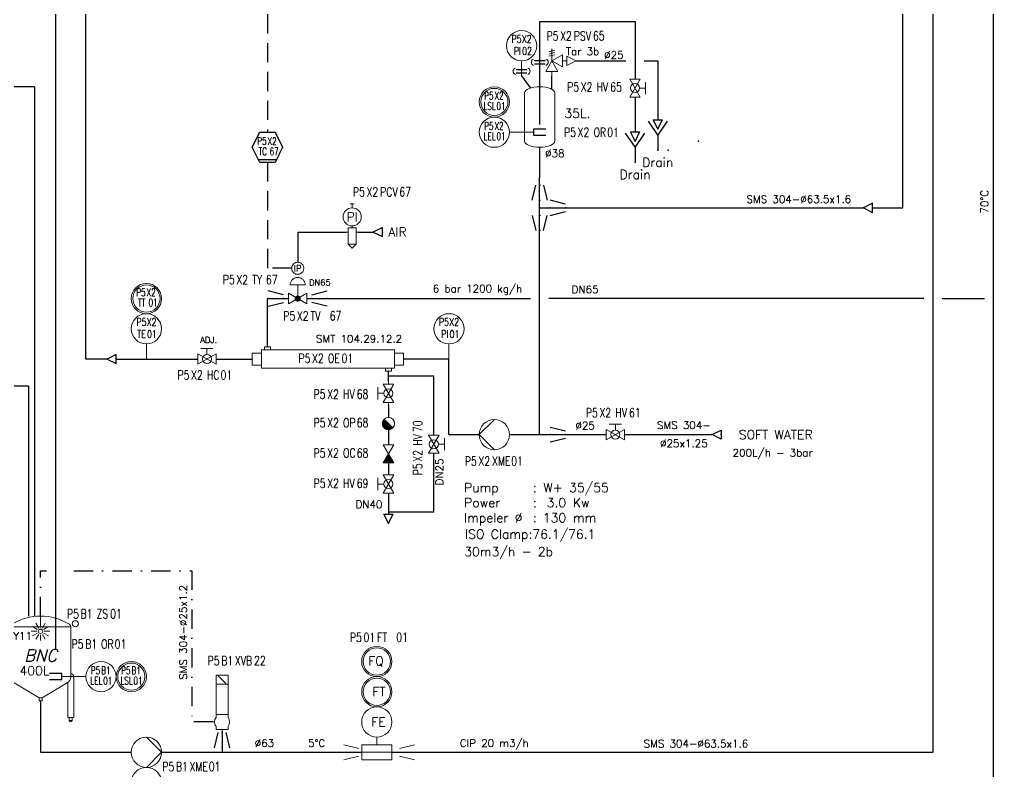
# Model space of a CAD drawing. Header units: inches. Extents: x 12545 to 14027, y 22146 to 23144.
# Drawn here: x 12797.3 to 13119.3, y 22400.6 to 22649.3 of the extents above; entities that cross this region are included whole.
import ezdxf
from ezdxf.enums import TextEntityAlignment as Align

# ---------------------------------------------------------------- set-up
doc = ezdxf.new("R2010")
doc.units = ezdxf.units.IN
doc.header["$MEASUREMENT"] = 0
for name, pattern in [('ACAD_ISO02W100', [15, 12, -3]), ('DASHDOT2', [12.7, 6.35, -3.175, 0, -3.175]), ('DASHED2', [9.525, 6.35, -3.175])]:
    doc.linetypes.add(name, pattern=pattern)
for name, color, linetype in [('20 Pipe Steam Industrial', 231, 'Continuous'), ('CUVERIE', 7, 'Continuous'), ('LIAISON INSTRUMENTATION', 140, 'DASHED2'), ('MATERIEL-DIVERS', 7, 'Continuous'), ('POMPES', 7, 'Continuous'), ('POMPES-PROCESS', 7, 'Continuous'), ('REPERES', 7, 'Continuous'), ('techn-data', 7, 'Continuous'), ('TEXTE', 7, 'Continuous'), ('TEXTES', 7, 'Continuous'), ('TITRE', 7, 'Continuous'), ('TUYAUTERIE-AIR INSTRUMENT', 3, 'Continuous'), ('TUYAUTERIE-EAU', 5, 'Continuous'), ('TUYAUTERIE-EAU UTILITES FROIDE', 142, 'Continuous'), ('TUYAUTERIE-NEP', 4, 'DASHDOT2'), ('TUYAUTERIE-NEP (CONCENTRES + DETERGENTS)', 1, 'Continuous'), ('TUYAUTERIE-PROCESS', 30, 'Continuous'), ('TUYAUTERIE-VAPEUR INDUSTRIELLE', 231, 'Continuous'), ('TXT_ENG', 7, 'Continuous'), ('TXT_FR', 7, 'Continuous'), ('VANNES', 7, 'Continuous')]:
    doc.layers.add(name, color=color, linetype=linetype)
doc.layers.add('31 Equipment', color=7, linetype='Continuous', lineweight=9)
doc.layers.add('33 Instruments Labels', color=7, linetype='Continuous', lineweight=9)
doc.layers.get('33 Instruments Labels').off()
doc.layers.get('REPERES').off()
doc.styles.add('ITALICT', font='italict')
doc.styles.add('ROMANS', font='ROMANS.SHX')

# ---------------------------------------------------------------- blocks, each defined once
blk = doc.blocks.new('SMS-304-63')
at = {"layer": 'techn-data', "style": 'ROMANS'}
blk.add_text('SMS 304-%%C63.5x1.6', height=2.5, dxfattribs=at).set_placement((1.64, 2.84), align=Align.MIDDLE_CENTER)
blk = doc.blocks.new('CR')
at = {"color": 7}
for p, q in [((-2.5, 2.5), (2.5, 1.25)), ((2.5, 1.25), (2.5, 1.25)), ((2.5, -1.25), (-2.5, -2.5))]:
    blk.add_line(p, q, dxfattribs=at)
at = {"color": 7, "extrusion": (-1, 0, 0)}
blk.add_point((-2.5, 0), dxfattribs=at)
at = {"color": 7, "extrusion": (1, 0, 0)}
blk.add_point((2.5, 0), dxfattribs=at)
blk = doc.blocks.new('SMS-304-25')
at = {"layer": 'techn-data', "style": 'ROMANS'}
blk.add_text('SMS 304-%%C25x1.2', height=2.5, dxfattribs=at).set_placement((1.64, 2.84), align=Align.MIDDLE_CENTER)
blk = doc.blocks.new('APV-TNK-SMALL-12')
at = {"layer": '31 Equipment', "color": 7}
for p, q in [((9.99, 31.45), (-9.99, 31.45)), ((-9.98, 31.46), (-9.98, 14.84)), ((9.99, 14.84), (9.99, 31.46)), ((-11, 15), (-11, 1.5)), ((-9, 1.5), (-9, 13.1)), ((-0.5, 8), (-8.76, 13)), ((8.77, 13), (0.5, 8)), ((9, 1.5), (9, 13.1)), ((11, 15), (11, 1.5)), ((-0.5, 8), (-0.5, 7)), ((-0.5, 8), (0.5, 8)), ((-0.5, 7), (0.5, 7)), ((0.5, 7), (0.5, 8))]:
    blk.add_line(p, q, dxfattribs=at)
at = {"layer": '31 Equipment'}
for p, q in [((-9, 1.5), (-11, 1.5)), ((11, 1.5), (9, 1.5))]:
    blk.add_line(p, q, dxfattribs=at)
at = {"layer": '31 Equipment', "ltscale": 38}
for p, q in [((-10.5, 0.5), (-10.5, 1.5)), ((-9.5, 0.5), (-10.5, 0.5)), ((-9.5, 1.5), (-9.5, 0.5)), ((9.5, 0.5), (9.5, 1.5)), ((10.5, 0.5), (9.5, 0.5)), ((10.5, 1.5), (10.5, 0.5))]:
    blk.add_line(p, q, dxfattribs=at)
at = {"layer": '31 Equipment', "color": 7}
for centre, radius, start, end in [((-8.98, 31.46), 1, 121.5526, 180), ((0, 16.83), 18.17, 58.4156, 121.5526), ((8.99, 31.46), 1, 0, 58.4156), ((-10, 15), 1, 90, 180), ((-7.98, 14.84), 2, 180, 247.0521), ((7.99, 14.84), 2, 292.9283, 0), ((10, 15), 1, 0, 90)]:
    blk.add_arc(centre, radius, start, end, dxfattribs=at)
at = {"layer": '31 Equipment', "ltscale": 38}
for centre in [(-10, 0.5), (10, 0.5)]:
    blk.add_arc(centre, 0.5, 180, 0, dxfattribs=at)
blk.add_point((0, 7), dxfattribs=at)
blk = doc.blocks.new('APV-INS-M-L-LE2')
at = {"layer": '31 Equipment', "color": 7}
blk.add_line((5, 0), (13, 0), dxfattribs=at)
at = {"layer": '31 Equipment', "lineweight": 25}
blk.add_lwpolyline([(17, 1), (13, 1), (13, 0), (13, -1), (17, -1)], dxfattribs=at)
at = {"layer": '31 Equipment', "color": 7}
blk.add_circle((0, 0), 5, dxfattribs=at)
blk = doc.blocks.new('APV-INS-F-L-LS')
at = {"layer": '31 Equipment'}
for radius in [5, 4.5]:
    blk.add_circle((0, 0), radius, dxfattribs=at)
blk = doc.blocks.new('REPNORM')
at = {"layer": 'TEXTES', "style": 'ROMANS', "width": 0.75}
for tag, p in [('ZONE', (-9.75, -1.25)), ('SOUSZONE', (-5.25, -1.25)), ('ELEMENT', (0, -1.25)), ('NUM', (4.5, -1.25))]:
    blk.add_attdef(tag, p, '', height=3, dxfattribs=at)
blk = doc.blocks.new('REPINS2')
at = {"layer": 'TEXTES', "style": 'ROMANS', "width": 0.7}
for tag, p in [('ZONE', (-3.35, 0.8)), ('SOUSZONE', (0.05, 0.8)), ('NUM', (0.7, -2.6))]:
    blk.add_attdef(tag, p, '', height=2.5, dxfattribs=at)
blk.add_attdef('ELEMENT', text='', height=2.5, dxfattribs=at).set_placement((-1.56, -2.59), align=Align.CENTER)
blk = doc.blocks.new('APV-PMP-GEN-CENTR-1')
at = {"layer": '31 Equipment', "ltscale": 38}
for p, q in [((5, 0), (0, 5)), ((-5, 0), (-7, 0)), ((5, 0), (0, -5)), ((5, 0), (7, 0))]:
    blk.add_line(p, q, dxfattribs=at)
blk.add_circle((0, 0), 5, dxfattribs=at)
blk = doc.blocks.new('APV-INS-M-L-SY')
at = {"layer": '31 Equipment', "color": 7}
blk.add_circle((0, 0), 5, dxfattribs=at)
blk = doc.blocks.new('REPNORM1')
at = {"layer": 'TEXTES', "style": 'ROMANS', "width": 0.75}
for tag, p in [('ZONE', (-9.75, -1.25)), ('SOUSZONE', (-5.25, -1.25)), ('ELEMENT', (-0.75, -1.25)), ('NUM', (5.59, -1.22))]:
    blk.add_attdef(tag, p, '', height=3, dxfattribs=at)
blk = doc.blocks.new('APV-FCE-GEN-REDCON-1')
at = {"layer": '31 Equipment', "color": 7}
for p, q in [((-2.5, 2.5), (2.5, 1.25)), ((2.5, 1.25), (2.5, 1.25)), ((2.5, -1.25), (-2.5, -2.5))]:
    blk.add_line(p, q, dxfattribs=at)
blk = doc.blocks.new('APV-VLV-SSEAT-SW41-3')
at = {"layer": '31 Equipment', "ltscale": 38}
for p, q in [((1.25, 15.25), (-1.25, 12.75)), ((-2, 2.5), (-2, 1.5)), ((2, 2.5), (2, 1.5)), ((2.5, 0), (4, 0)), ((-2, -2.5), (-2, -1.5)), ((2, -2.5), (-2, -2.5)), ((-2, -2.5), (2, -2.5)), ((0, -2.5), (0, -5)), ((2, -2.5), (2, -1.5))]:
    blk.add_line(p, q, dxfattribs=at)
for points in [[(-2, 12.5), (2, 12.5), (2, 15.5), (-2, 15.5)], [(-2, 2.5), (2, 2.5), (2, 12.5), (-2, 12.5)]]:
    blk.add_lwpolyline(points, close=True, dxfattribs=at)
for start, end in [(143.1301, 216.8699), (323.1301, 36.8699)]:
    blk.add_arc((0, 0), 2.5, start, end, dxfattribs=at)
blk = doc.blocks.new('APV-TNK-ACC-SPRAYBALL-1')
at = {"layer": '31 Equipment'}
for p, q in [((0, -3.81), (0, 0)), ((-0.6, -3.97), (-1.53, -2.35)), ((0.6, -3.97), (1.53, -2.35)), ((-1.19, -5), (-3.05, -5)), ((-1.03, -4.4), (-2.65, -3.47)), ((-1.03, -5.6), (-2.65, -6.53)), ((-0.6, -6.03), (-1.53, -7.65)), ((0, -6.19), (0, -8.05)), ((0.6, -6.03), (1.53, -7.65)), ((1.03, -4.4), (2.65, -3.47)), ((1.03, -5.6), (2.65, -6.53)), ((1.19, -5), (3.05, -5))]:
    blk.add_line(p, q, dxfattribs=at)
blk.add_circle((0, -5), 0.738, dxfattribs=at)
blk = doc.blocks.new('APV-INS-POS-GEN-1')
at = {"layer": '31 Equipment', "color": 5}
blk.add_circle((0, 0), 1, dxfattribs=at)
blk = doc.blocks.new('FLE23-A')
at = {"color": 7}
for p, q in [((0, 1.5), (-3, 0)), ((-3, 0), (0, -1.5)), ((0, -1.5), (0, 1.5))]:
    blk.add_line(p, q, dxfattribs=at)
at = {"layer": 'MATERIEL-DIVERS', "color": 7, "extrusion": (-1, 0, 0)}
blk.add_point((-3, 0), dxfattribs=at)
at = {"layer": 'MATERIEL-DIVERS', "color": 2}
for p in [(-3, 0), (0, 0)]:
    blk.add_point(p, dxfattribs=at)
at = {"layer": 'MATERIEL-DIVERS', "color": 7, "extrusion": (1, 0, 0)}
blk.add_point((0, 0), dxfattribs=at)
blk = doc.blocks.new('FLE23')
at = {"color": 7}
for p, q in [((0, -1.5), (0, 1.5)), ((0, 1.5), (3, 0)), ((3, 0), (0, -1.5))]:
    blk.add_line(p, q, dxfattribs=at)
at = {"layer": 'MATERIEL-DIVERS', "color": 2}
for p in [(0, 0), (3, 0)]:
    blk.add_point(p, dxfattribs=at)
at = {"layer": 'MATERIEL-DIVERS', "color": 7, "extrusion": (-1, 0, 0)}
blk.add_point((0, 0), dxfattribs=at)
at = {"layer": 'MATERIEL-DIVERS', "color": 7, "extrusion": (1, 0, 0)}
blk.add_point((3, 0), dxfattribs=at)
blk = doc.blocks.new('APV-INS-M-L-PI')
at = {"layer": '31 Equipment', "color": 7}
blk.add_line((0, -5), (0, -10), dxfattribs=at)
blk.add_circle((0, 0), 5, dxfattribs=at)
blk = doc.blocks.new('APV-VLVM-BALL-KHV+MF-1')
at = {"layer": '31 Equipment'}
for p, q in [((-2, 3.5), (2, 3.5)), ((0, 1.5), (0, 3.5)), ((-3, 1.734), (-3, -1.734)), ((-3, -1.734), (3, 1.734)), ((3, -1.734), (-3, 1.734)), ((3, 1.734), (3, -1.734))]:
    blk.add_line(p, q, dxfattribs=at)
at = {"layer": '31 Equipment', "ltscale": 38}
for p, q in [((-3, 0), (-4, 0)), ((3, 0), (4, 0))]:
    blk.add_line(p, q, dxfattribs=at)
at = {"layer": '31 Equipment'}
blk.add_circle((0, 0), 1.5, dxfattribs=at)
blk = doc.blocks.new('REPINS')
at = {"layer": 'TEXTES', "style": 'ROMANS', "width": 0.75}
for tag, p in [('ZONE', (-3.3, 1)), ('SOUSZONE', (0.1, 1)), ('NUM', (0.2, -3))]:
    blk.add_attdef(tag, p, '', height=2.5, dxfattribs=at)
blk.add_attdef('ELEMENT', text='', height=2.5, dxfattribs=at).set_placement((-0.2, -3), align=Align.RIGHT)
blk = doc.blocks.new('TEXT-PUMP_caract_ANGLAIS')
at = {"layer": 'techn-data', "style": 'ROMANS'}
for s, p in [('Pump', (-22, 9)), ('Power', (-22, 4)), ('Kw', (14, 4)), ('Impeler %%C', (-22, -1)), ('mm', (14, -1))]:
    blk.add_text(s, height=3, dxfattribs=at).set_placement(p)
for p in [(2, 9), (2, 4), (2, -1)]:
    blk.add_text(':', height=3, dxfattribs=at).set_placement(p, align=Align.RIGHT)
blk.add_attdef('Type', (4.23, 9), '', height=3, dxfattribs=at)
for tag, p in [('Pui', (11.76, 4)), ('Dia', (11.76, -1))]:
    blk.add_attdef(tag, text='', height=3, dxfattribs=at).set_placement(p, align=Align.RIGHT)
blk = doc.blocks.new('APV-HEX-TUB-11')
at = {"layer": '31 Equipment'}
for p, q in [((4, 3), (4, 4)), ((4, 4), (6, 4)), ((6, 4), (6, 3)), ((3, 2), (0, 2)), ((0, 2), (0, -2)), ((47, 3), (3, 3)), ((3, 3), (3, -3)), ((47, -3), (47, 3)), ((47, 2), (50, 2)), ((50, 2), (50, -2)), ((0, -2), (3, -2)), ((3, -3), (47, -3)), ((44, -4), (44, -3)), ((46, -3), (46, -4)), ((50, -2), (47, -2)), ((46, -4), (44, -4))]:
    blk.add_line(p, q, dxfattribs=at)
at = {"layer": '31 Equipment', "ltscale": 38}
for p in [(5, 4), (0, 0), (50, 0), (45, -4)]:
    blk.add_point(p, dxfattribs=at)
blk = doc.blocks.new('APV-INS-M-L-TE')
at = {"layer": '31 Equipment', "color": 7}
blk.add_line((0, -5), (0, -10), dxfattribs=at)
blk.add_circle((0, 0), 5, dxfattribs=at)
blk = doc.blocks.new('APV-INS-F-L-TT')
at = {"layer": '31 Equipment'}
for radius in [5, 4.5]:
    blk.add_circle((0, 0), radius, dxfattribs=at)
blk = doc.blocks.new('APV-PNE-GEN-PRESREGL-1')
at = {"layer": '31 Equipment', "color": 7}
for p, q in [((-0.67, 9.33), (0.67, 9.33)), ((0, 8), (0, 9.33)), ((-1.33, 0), (-2, 0)), ((-1.33, -4), (-1.33, 1.33)), ((-1.33, 1.33), (1.33, 1.33)), ((1.33, 1.33), (1.33, -4)), ((1.33, 0), (2, 0)), ((-1.33, -4), (0, -5.33)), ((1.33, -4), (-1.33, -4)), ((0, -5.33), (1.33, -4))]:
    blk.add_line(p, q, dxfattribs=at)
at = {"layer": '31 Equipment'}
blk.add_line((0, 2), (0, 1.33), dxfattribs=at)
blk.add_circle((0, 5), 3, dxfattribs=at)
at = {"layer": '31 Equipment', "style": 'ROMANS'}
blk.add_text('PI', height=3, dxfattribs=at).set_placement((0, 5), align=Align.MIDDLE)
blk = doc.blocks.new('APV-VLV-IPCNV-GEN-1')
at = {"layer": '31 Equipment', "linetype": 'ACAD_ISO02W100', "ltscale": 38}
blk.add_circle((0, 0), 2, dxfattribs=at)
at = {"layer": '31 Equipment', "style": 'ROMANS'}
blk.add_text('IP', height=2, dxfattribs=at).set_placement((0, 0), align=Align.MIDDLE)
blk = doc.blocks.new('APV-VLV-MODUL-2WAY-1')
at = {"layer": '31 Equipment', "linetype": 'ACAD_ISO02W100', "ltscale": 38}
for p, q in [((2.5, 4.5), (-2.5, 4.5)), ((0, 1), (0, 4.5))]:
    blk.add_line(p, q, dxfattribs=at)
at = {"layer": '31 Equipment', "ltscale": 38}
for p, q in [((-3, 0), (-4, 0)), ((3, 0), (4, 0))]:
    blk.add_line(p, q, dxfattribs=at)
at = {"layer": '31 Equipment'}
for p, q in [((-3, 1.734), (-3, -1.734)), ((-3, -1.734), (3, 1.734)), ((3, -1.734), (-3, 1.734)), ((3, 1.734), (3, -1.734))]:
    blk.add_line(p, q, dxfattribs=at)
at = {"layer": '31 Equipment', "const_width": 1}
blk.add_lwpolyline([(-0.5, 0, 1), (0.5, 0, 1)], format="xyb", close=True, dxfattribs=at)
at = {"layer": '31 Equipment', "linetype": 'ACAD_ISO02W100', "ltscale": 38}
blk.add_arc((0, 4.5), 2.5, 0, 180, dxfattribs=at)
blk = doc.blocks.new('APV-TNK-GEN-1')
at = {"layer": '31 Equipment'}
for p, q in [((-5, 18), (-5, 2)), ((5, 2), (5, 18))]:
    blk.add_line(p, q, dxfattribs=at)
for centre, major_axis in [((0, 18), (-5, 0)), ((0, 2), (5, 0))]:
    blk.add_ellipse(centre, major_axis=major_axis, ratio=0.4, start_param=3.141593, end_param=6.283185, dxfattribs=at)
at = {"layer": '31 Equipment', "ltscale": 38}
blk.add_point((0, 0), dxfattribs=at)
blk = doc.blocks.new('APV-INS-F-PLC-TC')
at = {"layer": '31 Equipment', "lineweight": -3}
for p, q in [((-5, 0), (-2.5, 5)), ((-2.5, 5), (2.5, 5)), ((2.5, 5), (5, 0)), ((-2.5, -5), (-5, 0)), ((5, 0), (2.5, -5)), ((-3, -4), (3, -4)), ((2.5, -5), (-2.5, -5))]:
    blk.add_line(p, q, dxfattribs=at)
blk = doc.blocks.new('APV-FCE-RELV-SI2-1')
at = {"layer": '31 Equipment'}
for p, q in [((1, 3.5), (-1, 3)), ((0, 0), (0, 4)), ((1, 2.75), (-1, 2.25)), ((1, 2), (-1, 1.5))]:
    blk.add_line(p, q, dxfattribs=at)
at = {"layer": '31 Equipment', "color": 7}
for p, q in [((0, 0), (-2, -3.5)), ((3.5, 2), (0, 0)), ((0, 0), (3.5, -2)), ((2, -3.5), (0, 0)), ((3.5, -2), (3.5, 2)), ((3.5, 0), (5, 0)), ((5, -1.5), (5, 1.5)), ((5, 1.5), (8, 0)), ((8, 0), (5, -1.5)), ((-2, -3.5), (2, -3.5)), ((0, -3.5), (0, -5))]:
    blk.add_line(p, q, dxfattribs=at)
blk = doc.blocks.new('APV-FTG-CONX-CLAMP-1')
at = {"layer": '31 Equipment', "lineweight": 30}
for p, q in [((0, -1.75), (0, 1.75)), ((1, 1.75), (1, -1.75))]:
    blk.add_line(p, q, dxfattribs=at)
at = {"layer": '31 Equipment'}
for centre, start, end in [((0.56, 1.73), 15.7498, 164.2502), ((0.56, -1.73), 195.7498, 344.2502)]:
    blk.add_arc(centre, 1.09, start, end, dxfattribs=at)
blk = doc.blocks.new('EGOUT')
at = {"color": 7}
for p, q in [((-3.2, 9.61), (0, 4.81)), ((0, 4.81), (3.2, 9.61)), ((0, 4.81), (0, 0))]:
    blk.add_line(p, q, dxfattribs=at)
at = {"color": 7, "extrusion": (0, -1, 0)}
blk.add_point((0, 0), dxfattribs=at)
at = {"layer": 'POMPES-PROCESS', "style": 'ROMANS'}
blk.add_attdef('EGOUT', text='', height=3, dxfattribs=at).set_placement((0, -4), align=Align.MIDDLE)
blk = doc.blocks.new('APV-INS-M-L-FE')
at = {"layer": '31 Equipment', "color": 7}
for p, q in [((0, -5), (0, -7.5)), ((-5, -7.5), (-5, -7.5)), ((-5, -7.5), (-5, -12.5)), ((5, -7.5), (-5, -7.5)), ((5, -12.5), (5, -7.5)), ((-5, -10), (5, -10)), ((-5, -12.5), (5, -12.5))]:
    blk.add_line(p, q, dxfattribs=at)
blk.add_circle((0, 0), 5, dxfattribs=at)
blk = doc.blocks.new('APV-INS-F-L-FT')
at = {"layer": '31 Equipment'}
for radius in [5, 4.5]:
    blk.add_circle((0, 0), radius, dxfattribs=at)
blk = doc.blocks.new('APV-INS-F-L-FQ')
at = {"layer": '31 Equipment'}
for radius in [5, 4.5]:
    blk.add_circle((0, 0), radius, dxfattribs=at)
blk = doc.blocks.new('APV-FCE-GEN-STMTRAP-1')
at = {"layer": '31 Equipment'}
h = blk.add_hatch(dxfattribs=at)
h.set_pattern_fill('ANSI31', color=256, scale=0.01, style=0)
h.set_pattern_definition([(45, (-4, 0), (-0.02245064, 0.02245064), [])])
h.paths.add_polyline_path([(1.41, 1.42), (-1.42, -1.41, 1.002832)])
at = {"layer": '31 Equipment', "linetype": 'ACAD_ISO02W100', "ltscale": 38}
for p, q in [((-2, 0), (-4, 0)), ((2, 0), (4, 0))]:
    blk.add_line(p, q, dxfattribs=at)
at = {"layer": '31 Equipment', "color": 7}
blk.add_line((1.41, 1.42), (-1.42, -1.41), dxfattribs=at)
for start, end in [(45.2431, 224.7569), (224.8381, 45.1623)]:
    blk.add_arc((0, 0), 2, start, end, dxfattribs=at)
blk = doc.blocks.new('APV-FCE-NRV-GEN-1')
at = {"layer": '31 Equipment'}
h = blk.add_hatch(dxfattribs=at)
h.set_pattern_fill('ANSI31', color=256, scale=0.01, style=0)
h.set_pattern_definition([(45, (0, 0), (-0.02245064, 0.02245064), [])])
h.paths.add_polyline_path([(3, 1.75), (3, -1.75), (0, 0)])
at = {"layer": '31 Equipment', "linetype": 'ACAD_ISO02W100', "ltscale": 38}
for p, q in [((-3, 0), (-5, 0)), ((0, 0), (-3, 1.75)), ((-3, 1.75), (-3, -1.75)), ((0, 0), (-3, -1.75)), ((0, 0), (3, 1.75)), ((0, 0), (3, -1.75)), ((3, 1.75), (3, -1.75)), ((3, 0), (5, 0))]:
    blk.add_line(p, q, dxfattribs=at)

msp = doc.modelspace()

# ---------------------------------------------------------------- linework, layer by layer
at = {"color": 7, "extrusion": (0, -1, 0)}
for p in [(13021.78, 22609.11), (13011.78, 22606.11)]:
    msp.add_point(p, dxfattribs=at)
at = {"layer": '20 Pipe Steam Industrial'}
for p, q in [((12934.28, 22531.36), (12919.28, 22531.36)), ((12934.28, 22511.86), (12934.28, 22531.36)), ((12934.28, 22486.36), (12934.28, 22505.86)), ((12934.28, 22486.36), (12919.28, 22486.36))]:
    msp.add_line(p, q, dxfattribs=at)
at = {"layer": 'LIAISON INSTRUMENTATION'}
for p, q in [((12879.28, 22651.02), (12879.28, 22612.02)), ((12879.28, 22602.02), (12879.28, 22567.02)), ((12887.28, 22567.02), (12879.28, 22567.02))]:
    msp.add_line(p, q, dxfattribs=at)
at = {"layer": 'MATERIEL-DIVERS'}
for p, q in [((12963.28, 22630.61), (12966.28, 22626.61)), ((12973.28, 22626.4), (12973.28, 22630.61))]:
    msp.add_line(p, q, dxfattribs=at)
at = {"layer": 'TUYAUTERIE-AIR INSTRUMENT'}
for p, q in [((12889.28, 22579.02), (12905.28, 22579.02)), ((12889.28, 22579.02), (12889.28, 22569.02)), ((12909.28, 22579.02), (12914.28, 22579.02))]:
    msp.add_line(p, q, dxfattribs=at)
at = {"layer": 'TUYAUTERIE-EAU'}
for p, q in [((13089.28, 22587.02), (13089.28, 22772.02)), ((12819.28, 22537.02), (12819.28, 22657.02)), ((12969.28, 22614.61), (12969.28, 22648.61)), ((12969.28, 22648.61), (13000.78, 22648.61)), ((13000.78, 22648.61), (13000.78, 22629.61)), ((12981.28, 22635.61), (12997.78, 22635.61)), ((13003.78, 22635.61), (13008.28, 22635.61)), ((13008.28, 22635.61), (13008.28, 22616.11)), ((13000.78, 22623.61), (13000.78, 22612.11)), ((12969.28, 22597.02), (12969.28, 22607.02)), ((12969.26, 22512.02), (12969.26, 22597.02)), ((12969.3, 22587.02), (13076.28, 22587.02)), ((13079.3, 22587.02), (13089.28, 22587.02)), ((12826.28, 22537.02), (12819.28, 22537.02)), ((12829.28, 22537.02), (12856.28, 22537.02)), ((12862.28, 22537.02), (12874.28, 22537.02)), ((12939.26, 22537.02), (12924.28, 22537.02)), ((12939.26, 22512.02), (12939.26, 22537.02)), ((12939.28, 22512.02), (12949.28, 22512.02)), ((12959.28, 22512.02), (12991.28, 22512.02)), ((12997.28, 22512.02), (13026.28, 22512.02))]:
    msp.add_line(p, q, dxfattribs=at)
at = {"layer": 'TUYAUTERIE-EAU UTILITES FROIDE'}
for q in [(12710.26, 22528.06), (12800.28, 22452.02)]:
    msp.add_line((12800.28, 22528.06), q, dxfattribs=at)
at = {"layer": 'TUYAUTERIE-NEP'}
for p, q in [((12804.28, 22467.02), (12806.28, 22467.02)), ((12804.28, 22452.02), (12804.28, 22467.02)), ((12815.28, 22467.02), (12854.28, 22467.02)), ((12854.28, 22467.02), (12854.28, 22417.02)), ((12861.28, 22417.02), (12854.28, 22417.02))]:
    msp.add_line(p, q, dxfattribs=at)
at = {"layer": 'TUYAUTERIE-NEP (CONCENTRES + DETERGENTS)'}
for q in [(12783.78, 22627.02), (12802.28, 22452.02)]:
    msp.add_line((12802.28, 22627.02), q, dxfattribs=at)
at = {"layer": 'TUYAUTERIE-PROCESS'}
for p, q in [((12809.28, 22441.06), (12809.28, 22803.93)), ((13099.28, 22407.02), (13099.28, 22772.02)), ((13119.28, 22347.02), (13119.28, 22772.02)), ((12804.28, 22424.02), (12804.28, 22407.02)), ((12864.28, 22414.02), (12864.28, 22407.02)), ((12804.28, 22407.02), (12834.28, 22407.02)), ((12844.28, 22407.02), (12910.43, 22407.02)), ((12920.43, 22407.02), (13099.28, 22407.02))]:
    msp.add_line(p, q, dxfattribs=at)
at = {"layer": 'TUYAUTERIE-VAPEUR INDUSTRIELLE'}
for p, q in [((12879.28, 22557.02), (12886.3, 22557.02)), ((12879.28, 22541.02), (12879.28, 22557.02)), ((12892.3, 22557.02), (12966.26, 22557.02)), ((13096.28, 22557.02), (12972.26, 22557.02)), ((13102.28, 22557.02), (13116.28, 22557.02)), ((12919.28, 22529.7), (12919.28, 22533.02)), ((12919.28, 22521.7), (12919.28, 22517.7)), ((12919.28, 22513.7), (12919.28, 22508.7)), ((12919.28, 22502.7), (12919.28, 22498.7)), ((12919.28, 22492.7), (12919.28, 22485.7))]:
    msp.add_line(p, q, dxfattribs=at)

# ---------------------------------------------------------------- block references
at = {"layer": '31 Equipment'}
for name, p, rotation in [('APV-VLVM-BALL-KHV+MF-1', (13000.78, 22626.61), 270.0001520394957), ('APV-VLVM-BALL-KHV+MF-1', (12919.28, 22525.7), 90), ('APV-FCE-GEN-STMTRAP-1', (12919.28, 22515.7), 270), ('APV-PMP-GEN-CENTR-1', (12954.28, 22512.02), 180), ('APV-FCE-NRV-GEN-1', (12919.28, 22505.7), 270), ('APV-VLVM-BALL-KHV+MF-1', (12919.28, 22495.7), 90)]:
    msp.add_blockref(name, p, dxfattribs=dict(at, rotation=rotation))
for name, p in [('APV-TNK-GEN-1', (12969.28, 22607.02)), ('APV-INS-F-L-TT', (12839.28, 22557.02)), ('APV-INS-M-L-TE', (12839.28, 22547.02)), ('APV-INS-M-L-PI', (12939.28, 22547.02)), ('APV-HEX-TUB-11', (12874.28, 22537.02)), ('APV-VLVM-BALL-KHV+MF-1', (12859.28, 22537.02)), ('APV-VLVM-BALL-KHV+MF-1', (12994.28, 22512.02))]:
    msp.add_blockref(name, p, dxfattribs=at)
at = {"layer": '31 Equipment', "xscale": -1, "rotation": 270}
msp.add_blockref('APV-VLVM-BALL-KHV+MF-1', (12934.28, 22508.86), dxfattribs=at)
at = {"layer": '33 Instruments Labels'}
for name, p in [('APV-INS-F-PLC-TC', (12879.28, 22607.02)), ('APV-INS-POS-GEN-1', (12815.78, 22449.52))]:
    msp.add_blockref(name, p, dxfattribs=at)
at = {"layer": 'CUVERIE'}
for name, p in [('APV-TNK-SMALL-12', (12804.28, 22417.02)), ('APV-TNK-ACC-SPRAYBALL-1', (12804.28, 22452.02))]:
    msp.add_blockref(name, p, dxfattribs=at)
at = {"layer": 'MATERIEL-DIVERS', "xscale": -1}
msp.add_blockref('APV-INS-M-L-PI', (12963.28, 22640.61), dxfattribs=at)
at = {"layer": 'MATERIEL-DIVERS'}
for name, p in [('APV-FCE-RELV-SI2-1', (12973.28, 22635.61)), ('APV-INS-F-L-LS', (12954.28, 22622.02)), ('APV-INS-M-L-LE2', (12954.28, 22612.02)), ('APV-PNE-GEN-PRESREGL-1', (12907.28, 22579.02)), ('FLE23-A', (13079.28, 22587.02)), ('FLE23-A', (12829.28, 22537.02)), ('CR', (12975.28, 22512.02)), ('APV-INS-F-L-FQ', (12915.43, 22437.02)), ('APV-INS-F-L-FT', (12915.43, 22427.02)), ('APV-INS-M-L-FE', (12915.43, 22417.02))]:
    msp.add_blockref(name, p, dxfattribs=at)
at = {"layer": 'MATERIEL-DIVERS', "xscale": -1}
for name, p, rotation in [('APV-FTG-CONX-CLAMP-1', (12969.28, 22634.61), 270), ('APV-FTG-CONX-CLAMP-1', (12963.28, 22631.61), 270), ('CR', (12975.28, 22587.02), 180), ('CR', (12969.28, 22582.02), 90), ('CR', (12882.06, 22557.02), 180), ('APV-FCE-GEN-REDCON-1', (12907.03, 22407.02), 180)]:
    msp.add_blockref(name, p, dxfattribs=dict(at, rotation=rotation))
at = {"layer": 'MATERIEL-DIVERS'}
for p in [(13008.28, 22606.11), (13000.78, 22602.11)]:
    msp.add_blockref('EGOUT', p, dxfattribs=at).add_auto_attribs({'EGOUT': 'Drain'})
for name, p, rotation in [('FLE23', (13008.28, 22616.11), 270), ('FLE23', (13000.78, 22612.11), 270), ('CR', (12969.28, 22592.02), 90), ('CR', (12896.49, 22557.02), 180), ('FLE23', (13029.26, 22512.02), 180), ('FLE23', (12919.28, 22485.72), 270), ('APV-INS-M-L-LE2', (12824.28, 22432.02), 180), ('APV-INS-F-L-LS', (12834.28, 22432.02), 90), ('CR', (12864.28, 22411.02), 90), ('APV-FCE-GEN-REDCON-1', (12925.43, 22407.02), 180)]:
    msp.add_blockref(name, p, dxfattribs=dict(at, rotation=rotation))
at = {"layer": 'POMPES'}
msp.add_blockref('APV-PMP-GEN-CENTR-1', (12839.28, 22407.02), dxfattribs=at)
at = {"layer": 'REPERES'}
for name, p, values in [('REPINS', (12963.28, 22640.61), {'ZONE': 'P5', 'SOUSZONE': 'X2', 'ELEMENT': 'PI', 'NUM': '02'}), ('REPNORM1', (12981.28, 22643.61), {'ZONE': 'P5', 'SOUSZONE': 'X2', 'ELEMENT': 'PSV', 'NUM': '65'}), ('REPNORM', (12988.08, 22626.73), {'ZONE': 'P5', 'SOUSZONE': 'X2', 'ELEMENT': 'HV', 'NUM': '65'}), ('REPINS2', (12954.28, 22622.02), {'ZONE': 'P5', 'SOUSZONE': 'X2', 'NUM': '01', 'ELEMENT': 'LSL'}), ('REPINS2', (12954.28, 22612.02), {'ZONE': 'P5', 'SOUSZONE': 'X2', 'NUM': '01', 'ELEMENT': 'LEL'}), ('REPNORM', (12987.08, 22611.73), {'ZONE': 'P5', 'SOUSZONE': 'X2', 'ELEMENT': 'OR', 'NUM': '01'}), ('REPINS2', (12879.28, 22607.02), {'ZONE': 'P5', 'SOUSZONE': 'X2', 'NUM': '67', 'ELEMENT': 'TC'}), ('REPNORM1', (12917.28, 22592.02), {'ZONE': 'P5', 'SOUSZONE': 'X2', 'ELEMENT': 'PCV', 'NUM': '67'}), ('REPNORM', (12874.28, 22563.02), {'ZONE': 'P5', 'SOUSZONE': 'X2', 'ELEMENT': 'TY', 'NUM': '67'}), ('REPINS2', (12839.28, 22557.02), {'ZONE': 'P5', 'SOUSZONE': 'X2', 'NUM': '01', 'ELEMENT': 'TT'}), ('REPINS', (12839.28, 22547.02), {'ZONE': 'P5', 'SOUSZONE': 'X2', 'ELEMENT': 'TE', 'NUM': '01'}), ('REPNORM1', (12894.28, 22551.02), {'ZONE': 'P5', 'SOUSZONE': 'X2', 'ELEMENT': 'TV', 'NUM': '67'}), ('REPINS', (12939.28, 22547.02), {'ZONE': 'P5', 'SOUSZONE': 'X2', 'ELEMENT': 'PI', 'NUM': '01'}), ('REPNORM', (12899.28, 22537.02), {'ZONE': 'P5', 'SOUSZONE': 'X2', 'ELEMENT': 'OE', 'NUM': '01'}), ('REPNORM', (12859.28, 22531.5), {'ZONE': 'P5', 'SOUSZONE': 'X2', 'ELEMENT': 'HC', 'NUM': '01'}), ('REPNORM', (12904.28, 22525.17), {'ZONE': 'P5', 'SOUSZONE': 'X2', 'ELEMENT': 'HV', 'NUM': '68'}), ('REPNORM', (12994.28, 22519.02), {'ZONE': 'P5', 'SOUSZONE': 'X2', 'ELEMENT': 'HV', 'NUM': '61'}), ('REPNORM', (12904.28, 22515.7), {'ZONE': 'P5', 'SOUSZONE': 'X2', 'ELEMENT': 'OP', 'NUM': '68'}), ('REPNORM', (12904.28, 22505.7), {'ZONE': 'P5', 'SOUSZONE': 'X2', 'ELEMENT': 'OC', 'NUM': '68'}), ('REPNORM1', (12954.28, 22503.02), {'ZONE': 'P5', 'SOUSZONE': 'X2', 'ELEMENT': 'XME', 'NUM': '01'}), ('REPNORM', (12904.28, 22495.7), {'ZONE': 'P5', 'SOUSZONE': 'X2', 'ELEMENT': 'HV', 'NUM': '69'}), ('REPNORM', (12822.78, 22452.52), {'ZONE': 'P5', 'SOUSZONE': 'B1', 'ELEMENT': 'ZS', 'NUM': '01'}), ('REPNORM', (12824.28, 22442.52), {'ZONE': 'P5', 'SOUSZONE': 'B1', 'ELEMENT': 'OR', 'NUM': '01'}), ('REPNORM1', (12916.29, 22444.76), {'ZONE': 'P5', 'SOUSZONE': '01', 'ELEMENT': 'FT', 'NUM': '01'}), ('REPNORM1', (12869.28, 22437.02), {'ZONE': 'P5', 'SOUSZONE': 'B1', 'ELEMENT': 'XVB', 'NUM': '22'}), ('REPINS2', (12824.28, 22432.02), {'ZONE': 'P5', 'SOUSZONE': 'B1', 'NUM': '01', 'ELEMENT': 'LEL'}), ('REPINS2', (12834.28, 22432.02), {'ZONE': 'P5', 'SOUSZONE': 'B1', 'NUM': '01', 'ELEMENT': 'LSL'}), ('REPNORM1', (12854.28, 22402.02), {'ZONE': 'P5', 'SOUSZONE': 'B1', 'ELEMENT': 'XME', 'NUM': '01'})]:
    msp.add_blockref(name, p, dxfattribs=at).add_auto_attribs(values)
at = {"layer": 'REPERES', "rotation": 90}
msp.add_blockref('REPNORM', (12929.2, 22508.35), dxfattribs=at).add_auto_attribs({'ZONE': 'P5', 'SOUSZONE': 'X2', 'ELEMENT': 'HV', 'NUM': '70'})
at = {"layer": 'techn-data'}
for p in [(13053.28, 22587.02), (13019.28, 22407.02)]:
    msp.add_blockref('SMS-304-63', p, dxfattribs=at)
at = {"layer": 'techn-data', "rotation": 90}
msp.add_blockref('SMS-304-25', (12854.28, 22445.02), dxfattribs=at)
at = {"layer": 'TITRE', "xscale": -1}
msp.add_blockref('FLE23', (12917.28, 22579.02), dxfattribs=at)
at = {"layer": 'TUYAUTERIE-PROCESS'}
msp.add_blockref('TEXT-PUMP_caract_ANGLAIS', (12966.28, 22484.02), dxfattribs=at).add_auto_attribs({'Dia': '130', 'Pui': '3.0', 'Type': 'W+ 35/55'})
at = {"layer": 'VANNES'}
for name, p in [('APV-VLV-IPCNV-GEN-1', (12889.28, 22567.02)), ('APV-VLV-MODUL-2WAY-1', (12889.28, 22557.02)), ('APV-INS-M-L-SY', (12839.28, 22397.02))]:
    msp.add_blockref(name, p, dxfattribs=at)
at = {"layer": 'VANNES', "xscale": -1}
msp.add_blockref('APV-VLV-SSEAT-SW41-3', (12864.28, 22417.02), dxfattribs=at)

# ---------------------------------------------------------------- texts
at = {"layer": 'MATERIEL-DIVERS', "style": 'ITALICT'}
msp.add_text('BNC', height=4, dxfattribs=at).set_placement((12804.28, 22437.02), align=Align.CENTER)
at = {"layer": 'techn-data', "color": 1, "style": 'ROMANS'}
for s, height, p in [('Tar 3b', 2.5, (12983.45, 22638.73)), ('DN65', 2, (12896.62, 22562.32)), ('6 bar 1200 kg/h', 2.5, (12948.72, 22560.3)), ('DN65', 2.5, (12984.28, 22560.02)), ('SMT 104.29.12.2', 2.5, (12909.55, 22543.71)), ('200L/h - 3bar', 2.5, (13046.28, 22506.02)), ('DN40', 2.5, (12912.85, 22488.98)), ('5°C', 2.5, (12895.54, 22410.02)), ('CIP 20 m3/h', 2.5, (12954.28, 22410.02))]:
    msp.add_text(s, height=height, dxfattribs=at).set_placement(p, align=Align.MIDDLE_CENTER)
at = {"layer": 'techn-data', "style": 'ROMANS'}
for s, height, p in [('%%C25', 2.5, (12993.78, 22637.52)), ('%%C38', 2.5, (12974.28, 22605.02)), ('ADJ.', 2, (12859.86, 22543.33)), ('%%C25', 2.5, (12984.28, 22515.02)), ('SMS 304-', 2.5, (13016.92, 22515.15)), ('%%C25x1.25', 2.5, (13016.92, 22509.15)), ('Y11', 2.5, (12798.36, 22445.49)), ('%%C63', 2.5, (12878.28, 22410.02))]:
    msp.add_text(s, height=height, dxfattribs=at).set_placement(p, align=Align.MIDDLE_CENTER)
at = {"layer": 'techn-data', "color": 1, "style": 'ROMANS'}
for s, p in [('70°C', (13116.28, 22589.02)), ('DN25', (12936.13, 22499.7))]:
    msp.add_text(s, height=2.5, rotation=90, dxfattribs=at).set_placement(p, align=Align.MIDDLE_CENTER)
at = {"layer": 'TEXTE', "style": 'ROMANS'}
msp.add_text('SOFT WATER', height=3, dxfattribs=at).set_placement((13047.28, 22512.02), align=Align.MIDDLE)
at = {"layer": 'TXT_ENG', "style": 'ROMANS'}
for s, p in [('AIR', (12922.27, 22579.02)), ('400L', (12802.28, 22434.02))]:
    msp.add_text(s, height=3, dxfattribs=at).set_placement(p, align=Align.MIDDLE)
at = {"layer": 'TXT_FR', "style": 'ROMANS'}
for s, p in [('ISO Clamp:76.1/76.1', (12944.6, 22477.62)), ('30m3/h - 2b', (12944.35, 22471.84))]:
    msp.add_text(s, height=3, dxfattribs=at).set_placement(p)
for s, p in [('FQ', (12915.17, 22437.05)), ('FT', (12916.17, 22427.05)), ('FE', (12915.99, 22417))]:
    msp.add_text(s, height=3, dxfattribs=at).set_placement(p, align=Align.MIDDLE)
at = {"layer": 'TXT_FR', "insert": (12981.75, 22618.24), "char_height": 3, "width": 16.3294, "attachment_point": 5, "style": 'ROMANS'}
msp.add_mtext('35L.', dxfattribs=at)

doc.saveas('drawing.dxf')
